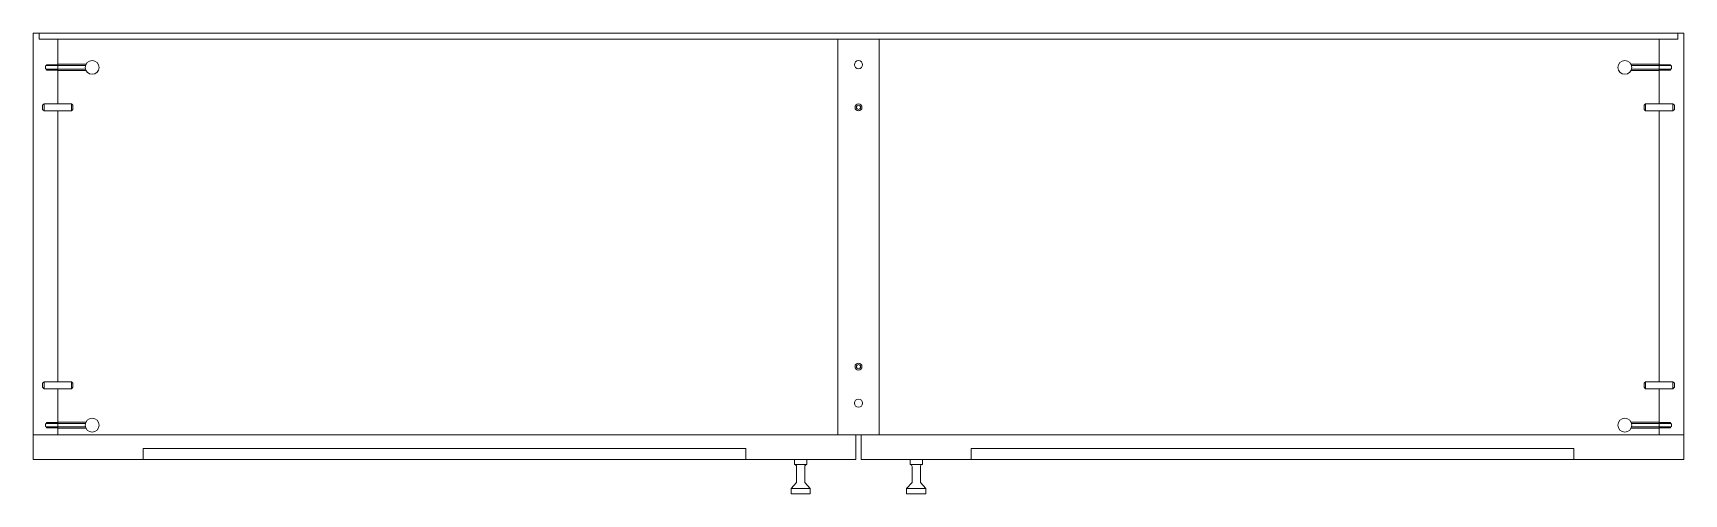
# Model space of a CAD drawing. Header units: centimetres. Extents: x -2268 to 3762, y -1681 to 1458.
# Drawn here: x 2358.3 to 2478.3, y -1436.8 to -1403.3 of the extents above; entities that cross this region are included whole.
import ezdxf

# ---------------------------------------------------------------- set-up
doc = ezdxf.new("R2010")
doc.units = ezdxf.units.CM
for name, color, linetype, lineweight in [('0_Num_Penna__6', 6, 'Continuous', 18), ('A-FURN_Num_Penna__252_Num_Penna__252_Num_Penna__3_Num_Penna__252_Num_Penna__252_Num_Penna__252_Num_Penna__252_Num_Penna__252_Num_Penna__252_Num_Penna__252_Num_Penna__252_Num_Penna__252_Num_Penna__252_Num_Penna__252_Num_Penna__5', 5, 'Continuous', 18), ('A-FURN_Num_Penna__252_Num_Penna__252_Num_Penna__3_Num_Penna__252_Num_Penna__252_Num_Penna__252_Num_Penna__252_Num_Penna__252_Num_Penna__252_Num_Penna__252_Num_Penna__252_Num_Penna__252_Num_Penna__252_Num_Penna__252_Num_Penna__6', 6, 'Continuous', 18), ('A-FURN_Num_Penna__252_Num_Penna__252_Num_Penna__3_Num_Penna__252_Num_Penna__252_Num_Penna__252_Num_Penna__252_Num_Penna__252_Num_Penna__252_Num_Penna__252_Num_Penna__252_Num_Penna__252_Num_Penna__252_Num_Penna__6_Num_Penna__6', 6, 'Continuous', 18), ('A-SECT-PATT_Num_Penna__6_Num_Penna__6_Num_Penna__6_Num_Penna__6_Num_Penna__6_Num_Penna__6_Num_Penna__6_Num_Penna__6_Num_Penna__6_Num_Penna__6_Num_Penna__6_Num_Penna__6_Num_Penna__6_Num_Penna__6', 6, 'Continuous', 18), ('PDF10_Solid Fills_Num_Penna__5_Num_Penna__5_Num_Penna__5_Num_Penna__5_Num_Penna__5_Num_Penna__5_Num_Penna__5_Num_Penna__5', 5, 'Continuous', 18), ('PDF10_Solid Fills_Num_Penna__5_Num_Penna__5_Num_Penna__5_Num_Penna__5_Num_Penna__5_Num_Penna__5_Num_Penna__5_Num_Penna__6', 6, 'Continuous', 18), ('PDF16_Geometry_Num_Penna__5_Num_Penna__5_Num_Penna__5_Num_Penna__5_Num_Penna__5_Num_Penna__5_Num_Penna__5_Num_Penna__5_Num_Penna__5_Num_Penna__5_Num_Penna__5_Num_Penna__5_Num_Penna__5_Num_Penna__5', 5, 'Continuous', 18), ('PDF16_Geometry_Num_Penna__6_Num_Penna__6_Num_Penna__6_Num_Penna__6_Num_Penna__6_Num_Penna__6_Num_Penna__6_Num_Penna__6_Num_Penna__6_Num_Penna__6_Num_Penna__6_Num_Penna__6_Num_Penna__6_Num_Penna__5', 5, 'Continuous', 18), ('PDF16_Geometry_Num_Penna__6_Num_Penna__6_Num_Penna__6_Num_Penna__6_Num_Penna__6_Num_Penna__6_Num_Penna__6_Num_Penna__6_Num_Penna__6_Num_Penna__6_Num_Penna__6_Num_Penna__6_Num_Penna__6_Num_Penna__6', 6, 'Continuous', 18), ('PDF2_Geometry_Num_Penna__7_Num_Penna__7_Num_Penna__7_Num_Penna__7_Num_Penna__7_Num_Penna__7_Num_Penna__7_Num_Penna__5', 5, 'Continuous', 18), ('PDF2_Geometry_Num_Penna__7_Num_Penna__7_Num_Penna__7_Num_Penna__7_Num_Penna__7_Num_Penna__7_Num_Penna__7_Num_Penna__6', 6, 'Continuous', 18), ('VITE_Num_Penna__5', 5, 'Continuous', 18), ('VITE_Num_Penna__6', 6, 'Continuous', 18)]:
    doc.layers.add(name, color=color, linetype=linetype, lineweight=lineweight)

msp = doc.modelspace()

# ---------------------------------------------------------------- linework, layer by layer
at = {"layer": '0_Num_Penna__6', "color": 6, "linetype": 'Continuous', "lineweight": 18}
for p, q in [((2360.1354, -1406.0253), (2362.1907, -1406.0253)), ((2476.5354, -1406.0253), (2474.4801, -1406.0253)), ((2359.1354, -1408.4501), (2359.0354, -1408.5501)), ((2359.0354, -1408.5501), (2359.0354, -1408.8501)), ((2361.1354, -1408.4501), (2361.2354, -1408.5501)), ((2361.2354, -1408.5501), (2361.2354, -1408.8501)), ((2475.5354, -1408.4501), (2475.4354, -1408.5501)), ((2475.4354, -1408.5501), (2475.4354, -1408.8501)), ((2477.5354, -1408.4501), (2477.6354, -1408.5501)), ((2477.6354, -1408.5501), (2477.6354, -1408.8501)), ((2359.1354, -1408.9501), (2359.0354, -1408.8501)), ((2361.1354, -1408.9501), (2361.2354, -1408.8501)), ((2475.5354, -1408.9501), (2475.4354, -1408.8501)), ((2477.5354, -1408.9501), (2477.6354, -1408.8501)), ((2359.1354, -1428.6433), (2359.0354, -1428.7433)), ((2359.0354, -1429.0433), (2359.0354, -1428.7433)), ((2359.1354, -1429.1433), (2359.0354, -1429.0433)), ((2361.1354, -1428.6433), (2361.2354, -1428.7433)), ((2361.1354, -1429.1433), (2361.2354, -1429.0433)), ((2361.2354, -1429.0433), (2361.2354, -1428.7433)), ((2475.5354, -1428.6433), (2475.4354, -1428.7433)), ((2475.4354, -1429.0433), (2475.4354, -1428.7433)), ((2475.5354, -1429.1433), (2475.4354, -1429.0433)), ((2477.5354, -1428.6433), (2477.6354, -1428.7433)), ((2477.5354, -1429.1433), (2477.6354, -1429.0433)), ((2477.6354, -1429.0433), (2477.6354, -1428.7433)), ((2360.1354, -1431.5681), (2362.1907, -1431.5681)), ((2476.5354, -1431.5681), (2474.4801, -1431.5681))]:
    msp.add_line(p, q, dxfattribs=at)
at = {"layer": 'A-FURN_Num_Penna__252_Num_Penna__252_Num_Penna__3_Num_Penna__252_Num_Penna__252_Num_Penna__252_Num_Penna__252_Num_Penna__252_Num_Penna__252_Num_Penna__252_Num_Penna__252_Num_Penna__252_Num_Penna__252_Num_Penna__252_Num_Penna__5', "color": 5, "linetype": 'Continuous', "lineweight": 18}
for p, q in [((2360.1354, -1405.6001), (2360.1354, -1405.9933)), ((2476.5354, -1405.6001), (2476.5354, -1405.9933)), ((2360.1354, -1431.9933), (2360.1354, -1431.6001)), ((2476.5354, -1431.9933), (2476.5354, -1431.6001))]:
    msp.add_line(p, q, dxfattribs=at)
for centre in [(2418.3354, -1408.7001), (2418.3354, -1427.5433)]:
    msp.add_circle(centre, 0.15, dxfattribs=at)
at = {"layer": 'A-FURN_Num_Penna__252_Num_Penna__252_Num_Penna__3_Num_Penna__252_Num_Penna__252_Num_Penna__252_Num_Penna__252_Num_Penna__252_Num_Penna__252_Num_Penna__252_Num_Penna__252_Num_Penna__252_Num_Penna__252_Num_Penna__252_Num_Penna__6', "color": 6, "linetype": 'Continuous', "lineweight": 18}
for p, q in [((2360.1354, -1405.6001), (2359.305, -1405.6001)), ((2359.305, -1405.6001), (2359.305, -1405.6665)), ((2359.305, -1405.9933), (2359.305, -1405.9269)), ((2360.1354, -1405.9933), (2359.305, -1405.9933)), ((2476.5354, -1405.6001), (2477.3659, -1405.6001)), ((2476.5354, -1405.9933), (2477.3659, -1405.9933)), ((2477.3659, -1405.6001), (2477.3659, -1405.6665)), ((2477.3659, -1405.9933), (2477.3659, -1405.9269)), ((2360.1354, -1431.6001), (2359.305, -1431.6001)), ((2359.305, -1431.6001), (2359.305, -1431.6665)), ((2359.305, -1431.9933), (2359.305, -1431.9269)), ((2360.1354, -1431.9933), (2359.305, -1431.9933)), ((2476.5354, -1431.6001), (2477.3659, -1431.6001)), ((2476.5354, -1431.9933), (2477.3659, -1431.9933)), ((2477.3659, -1431.6001), (2477.3659, -1431.6665)), ((2477.3659, -1431.9933), (2477.3659, -1431.9269))]:
    msp.add_line(p, q, dxfattribs=at)
for centre in [(2418.3354, -1408.7001), (2418.3354, -1427.5433)]:
    msp.add_circle(centre, 0.25, dxfattribs=at)
at = {"layer": 'A-FURN_Num_Penna__252_Num_Penna__252_Num_Penna__3_Num_Penna__252_Num_Penna__252_Num_Penna__252_Num_Penna__252_Num_Penna__252_Num_Penna__252_Num_Penna__252_Num_Penna__252_Num_Penna__252_Num_Penna__252_Num_Penna__6_Num_Penna__6', "color": 6, "linetype": 'Continuous', "lineweight": 18}
for p, q in [((2416.8354, -1403.7467), (2416.8354, -1432.4967)), ((2419.8354, -1403.7467), (2419.8354, -1432.4967))]:
    msp.add_line(p, q, dxfattribs=at)
at = {"layer": 'A-SECT-PATT_Num_Penna__6_Num_Penna__6_Num_Penna__6_Num_Penna__6_Num_Penna__6_Num_Penna__6_Num_Penna__6_Num_Penna__6_Num_Penna__6_Num_Penna__6_Num_Penna__6_Num_Penna__6_Num_Penna__6_Num_Penna__6', "color": 6, "linetype": 'Continuous', "lineweight": 18}
for p, q in [((2366.3354, -1433.4967), (2366.3354, -1434.2967)), ((2410.1354, -1433.4967), (2410.1354, -1434.2967)), ((2426.5354, -1433.4967), (2426.5354, -1434.2967)), ((2470.3354, -1433.4967), (2470.3354, -1434.2967))]:
    msp.add_line(p, q, dxfattribs=at)
at = {"layer": 'PDF10_Solid Fills_Num_Penna__5_Num_Penna__5_Num_Penna__5_Num_Penna__5_Num_Penna__5_Num_Penna__5_Num_Penna__5_Num_Penna__5', "color": 5, "linetype": 'Continuous', "lineweight": 18}
for centre in [(2362.6354, -1405.7967), (2474.0354, -1405.7967), (2362.6354, -1431.7967), (2474.0354, -1431.7967)]:
    msp.add_circle(centre, 0.5, dxfattribs=at)
at = {"layer": 'PDF10_Solid Fills_Num_Penna__5_Num_Penna__5_Num_Penna__5_Num_Penna__5_Num_Penna__5_Num_Penna__5_Num_Penna__5_Num_Penna__6', "color": 6, "linetype": 'Continuous', "lineweight": 18}
for centre in [(2418.3354, -1405.5967), (2418.3354, -1430.1967)]:
    msp.add_circle(centre, 0.3, dxfattribs=at)
at = {"layer": 'PDF16_Geometry_Num_Penna__5_Num_Penna__5_Num_Penna__5_Num_Penna__5_Num_Penna__5_Num_Penna__5_Num_Penna__5_Num_Penna__5_Num_Penna__5_Num_Penna__5_Num_Penna__5_Num_Penna__5_Num_Penna__5_Num_Penna__5', "color": 5, "linetype": 'Continuous', "lineweight": 18}
for p, q in [((2414.5819, -1434.2967), (2413.6863, -1434.2967)), ((2413.6863, -1434.6622), (2413.6863, -1434.2967)), ((2414.5819, -1434.6622), (2413.6863, -1434.6622)), ((2413.8348, -1435.9695), (2413.8348, -1434.8106)), ((2414.7832, -1434.2967), (2413.8876, -1434.2967)), ((2414.4334, -1435.9695), (2414.4334, -1434.8106)), ((2414.5819, -1434.6622), (2414.5819, -1434.2967)), ((2422.9819, -1434.2967), (2422.0863, -1434.2967)), ((2422.0863, -1434.6622), (2422.0863, -1434.2967)), ((2422.9819, -1434.6622), (2422.0863, -1434.6622)), ((2422.2348, -1435.9695), (2422.2348, -1434.8106)), ((2422.8334, -1435.9695), (2422.8334, -1434.8106)), ((2422.9819, -1434.6622), (2422.9819, -1434.2967)), ((2413.4341, -1436.4055), (2413.8348, -1435.9695)), ((2414.8341, -1436.4055), (2414.4334, -1435.9695)), ((2421.8341, -1436.4055), (2422.2348, -1435.9695)), ((2423.2341, -1436.4055), (2422.8334, -1435.9695)), ((2414.8341, -1436.4055), (2413.4341, -1436.4055)), ((2413.4341, -1436.7967), (2413.4341, -1436.4055)), ((2414.8341, -1436.7967), (2413.4341, -1436.7967)), ((2414.8341, -1436.7967), (2414.8341, -1436.4055)), ((2423.2341, -1436.4055), (2421.8341, -1436.4055)), ((2421.8341, -1436.7967), (2421.8341, -1436.4055)), ((2423.2341, -1436.7967), (2421.8341, -1436.7967)), ((2423.2341, -1436.7967), (2423.2341, -1436.4055))]:
    msp.add_line(p, q, dxfattribs=at)
for centre, start, end in [((2413.6863, -1434.8106), 0, 90), ((2414.5819, -1434.8106), 90, 180), ((2422.0863, -1434.8106), 0, 90), ((2422.9819, -1434.8106), 90, 180)]:
    msp.add_arc(centre, 0.1485, start, end, dxfattribs=at)
at = {"layer": 'PDF16_Geometry_Num_Penna__6_Num_Penna__6_Num_Penna__6_Num_Penna__6_Num_Penna__6_Num_Penna__6_Num_Penna__6_Num_Penna__6_Num_Penna__6_Num_Penna__6_Num_Penna__6_Num_Penna__6_Num_Penna__6_Num_Penna__5', "color": 5, "linetype": 'Continuous', "lineweight": 18}
for p, q in [((2366.3354, -1434.2967), (2410.1354, -1434.2967)), ((2426.5354, -1434.2967), (2470.3354, -1434.2967))]:
    msp.add_line(p, q, dxfattribs=at)
at = {"layer": 'PDF16_Geometry_Num_Penna__6_Num_Penna__6_Num_Penna__6_Num_Penna__6_Num_Penna__6_Num_Penna__6_Num_Penna__6_Num_Penna__6_Num_Penna__6_Num_Penna__6_Num_Penna__6_Num_Penna__6_Num_Penna__6_Num_Penna__6', "color": 6, "linetype": 'Continuous', "lineweight": 18}
for p, q in [((2358.3354, -1403.2967), (2358.7854, -1403.2967)), ((2358.3354, -1403.2967), (2358.3354, -1434.2967)), ((2358.7854, -1403.2967), (2358.7854, -1403.7467)), ((2358.7854, -1403.2967), (2477.8854, -1403.2967)), ((2358.7854, -1403.7467), (2477.8854, -1403.7467)), ((2360.1354, -1403.7467), (2360.1354, -1405.5681)), ((2476.5354, -1403.7467), (2476.5354, -1408.4501)), ((2477.8854, -1403.2967), (2477.8854, -1403.7467)), ((2477.8854, -1403.2967), (2478.3354, -1403.2967)), ((2478.3354, -1403.2967), (2478.3354, -1434.2967)), ((2360.1354, -1405.5681), (2360.1354, -1405.6001)), ((2360.1354, -1406.0253), (2360.1354, -1405.9933)), ((2360.1354, -1405.9933), (2360.1354, -1408.4501)), ((2476.5354, -1406.0253), (2476.5354, -1405.9933)), ((2360.1354, -1408.9501), (2360.1354, -1428.6433)), ((2476.5354, -1408.9501), (2476.5354, -1428.6433)), ((2360.1354, -1429.1433), (2360.1354, -1432.4967)), ((2476.5354, -1429.1433), (2476.5354, -1431.6001)), ((2360.1354, -1431.5681), (2360.1354, -1431.6001)), ((2476.5354, -1431.5681), (2476.5354, -1431.6001)), ((2358.3354, -1432.4967), (2478.3354, -1432.4967)), ((2418.1354, -1434.2967), (2418.1354, -1432.4967)), ((2418.5354, -1434.2967), (2418.5354, -1432.4967)), ((2476.5354, -1431.9933), (2476.5354, -1432.4967)), ((2366.3354, -1433.4967), (2410.1354, -1433.4967)), ((2426.5354, -1433.4967), (2470.3354, -1433.4967)), ((2358.3354, -1434.2967), (2366.3354, -1434.2967)), ((2410.1354, -1434.2967), (2418.1354, -1434.2967)), ((2418.5354, -1434.2967), (2426.5354, -1434.2967)), ((2470.3354, -1434.2967), (2478.3354, -1434.2967))]:
    msp.add_line(p, q, dxfattribs=at)
at = {"layer": 'PDF2_Geometry_Num_Penna__7_Num_Penna__7_Num_Penna__7_Num_Penna__7_Num_Penna__7_Num_Penna__7_Num_Penna__7_Num_Penna__5', "color": 5, "linetype": 'Continuous', "lineweight": 18, "flags": 128}
for points in [[(2359.305, -1405.6662), (2362.1527, -1405.6662)], [(2362.1527, -1405.9269), (2359.305, -1405.9269)], [(2477.3659, -1405.6662), (2474.5181, -1405.6662)], [(2474.5181, -1405.9269), (2477.3659, -1405.9269)], [(2362.1527, -1431.6665), (2359.305, -1431.6665)], [(2359.305, -1431.9272), (2362.1527, -1431.9272)], [(2474.5181, -1431.6665), (2477.3659, -1431.6665)], [(2477.3659, -1431.9272), (2474.5181, -1431.9272)]]:
    msp.add_lwpolyline(points, dxfattribs=at)
at = {"layer": 'PDF2_Geometry_Num_Penna__7_Num_Penna__7_Num_Penna__7_Num_Penna__7_Num_Penna__7_Num_Penna__7_Num_Penna__7_Num_Penna__6', "color": 6, "linetype": 'Continuous', "lineweight": 18, "flags": 128}
for points in [[(2359.305, -1405.9269), (2359.29, -1405.9269, -0.19953036), (2359.2731, -1405.92, -0.11687713), (2359.2492, -1405.8812, -0.16288803), (2359.2492, -1405.7122, -0.11683184), (2359.2731, -1405.6732, -0.19841798), (2359.29, -1405.6662), (2359.305, -1405.6662)], [(2477.3659, -1405.9269), (2477.3808, -1405.9269, 0.19953036), (2477.3977, -1405.92, 0.11687713), (2477.4216, -1405.8812, 0.16288803), (2477.4216, -1405.7122, 0.11683184), (2477.3977, -1405.6732, 0.19841798), (2477.3808, -1405.6662), (2477.3659, -1405.6662)], [(2359.305, -1431.6665), (2359.29, -1431.6665, 0.19953036), (2359.2731, -1431.6735, 0.11687713), (2359.2492, -1431.7122, 0.16288803), (2359.2492, -1431.8812, 0.11683184), (2359.2731, -1431.9202, 0.19841798), (2359.29, -1431.9272), (2359.305, -1431.9272)], [(2477.3659, -1431.6665), (2477.3808, -1431.6665, -0.19953036), (2477.3977, -1431.6735, -0.11687713), (2477.4216, -1431.7122, -0.16288803), (2477.4216, -1431.8812, -0.11683184), (2477.3977, -1431.9202, -0.19841798), (2477.3808, -1431.9272), (2477.3659, -1431.9272)]]:
    msp.add_lwpolyline(points, format="xyb", dxfattribs=at)
for points in [[(2359.1354, -1408.4501), (2361.1354, -1408.4501)], [(2477.5354, -1408.4501), (2475.5354, -1408.4501)], [(2361.1354, -1408.9501), (2359.1354, -1408.9501)], [(2475.5354, -1408.9501), (2477.5354, -1408.9501)], [(2361.1354, -1428.6433), (2359.1354, -1428.6433)], [(2359.1354, -1429.1433), (2361.1354, -1429.1433)], [(2475.5354, -1428.6433), (2477.5354, -1428.6433)], [(2477.5354, -1429.1433), (2475.5354, -1429.1433)]]:
    msp.add_lwpolyline(points, dxfattribs=at)
at = {"layer": 'VITE_Num_Penna__5', "color": 5, "linetype": 'Continuous', "lineweight": 18, "flags": 128}
for points in [[(2359.1354, -1408.9501), (2359.1354, -1408.4501)], [(2361.1354, -1408.9501), (2361.1354, -1408.4501)], [(2475.5354, -1408.9501), (2475.5354, -1408.4501)], [(2477.5354, -1408.9501), (2477.5354, -1408.4501)], [(2359.1354, -1428.6433), (2359.1354, -1429.1433)], [(2361.1354, -1428.6433), (2361.1354, -1429.1433)], [(2475.5354, -1428.6433), (2475.5354, -1429.1433)], [(2477.5354, -1428.6433), (2477.5354, -1429.1433)]]:
    msp.add_lwpolyline(points, dxfattribs=at)
at = {"layer": 'VITE_Num_Penna__6', "color": 6, "linetype": 'Continuous', "lineweight": 18}
for p, q in [((2362.1907, -1405.5681), (2360.1354, -1405.5681)), ((2474.4801, -1405.5681), (2476.5354, -1405.5681)), ((2362.1907, -1432.0253), (2360.1354, -1432.0253)), ((2474.4801, -1432.0253), (2476.5354, -1432.0253))]:
    msp.add_line(p, q, dxfattribs=at)

doc.saveas('drawing.dxf')
